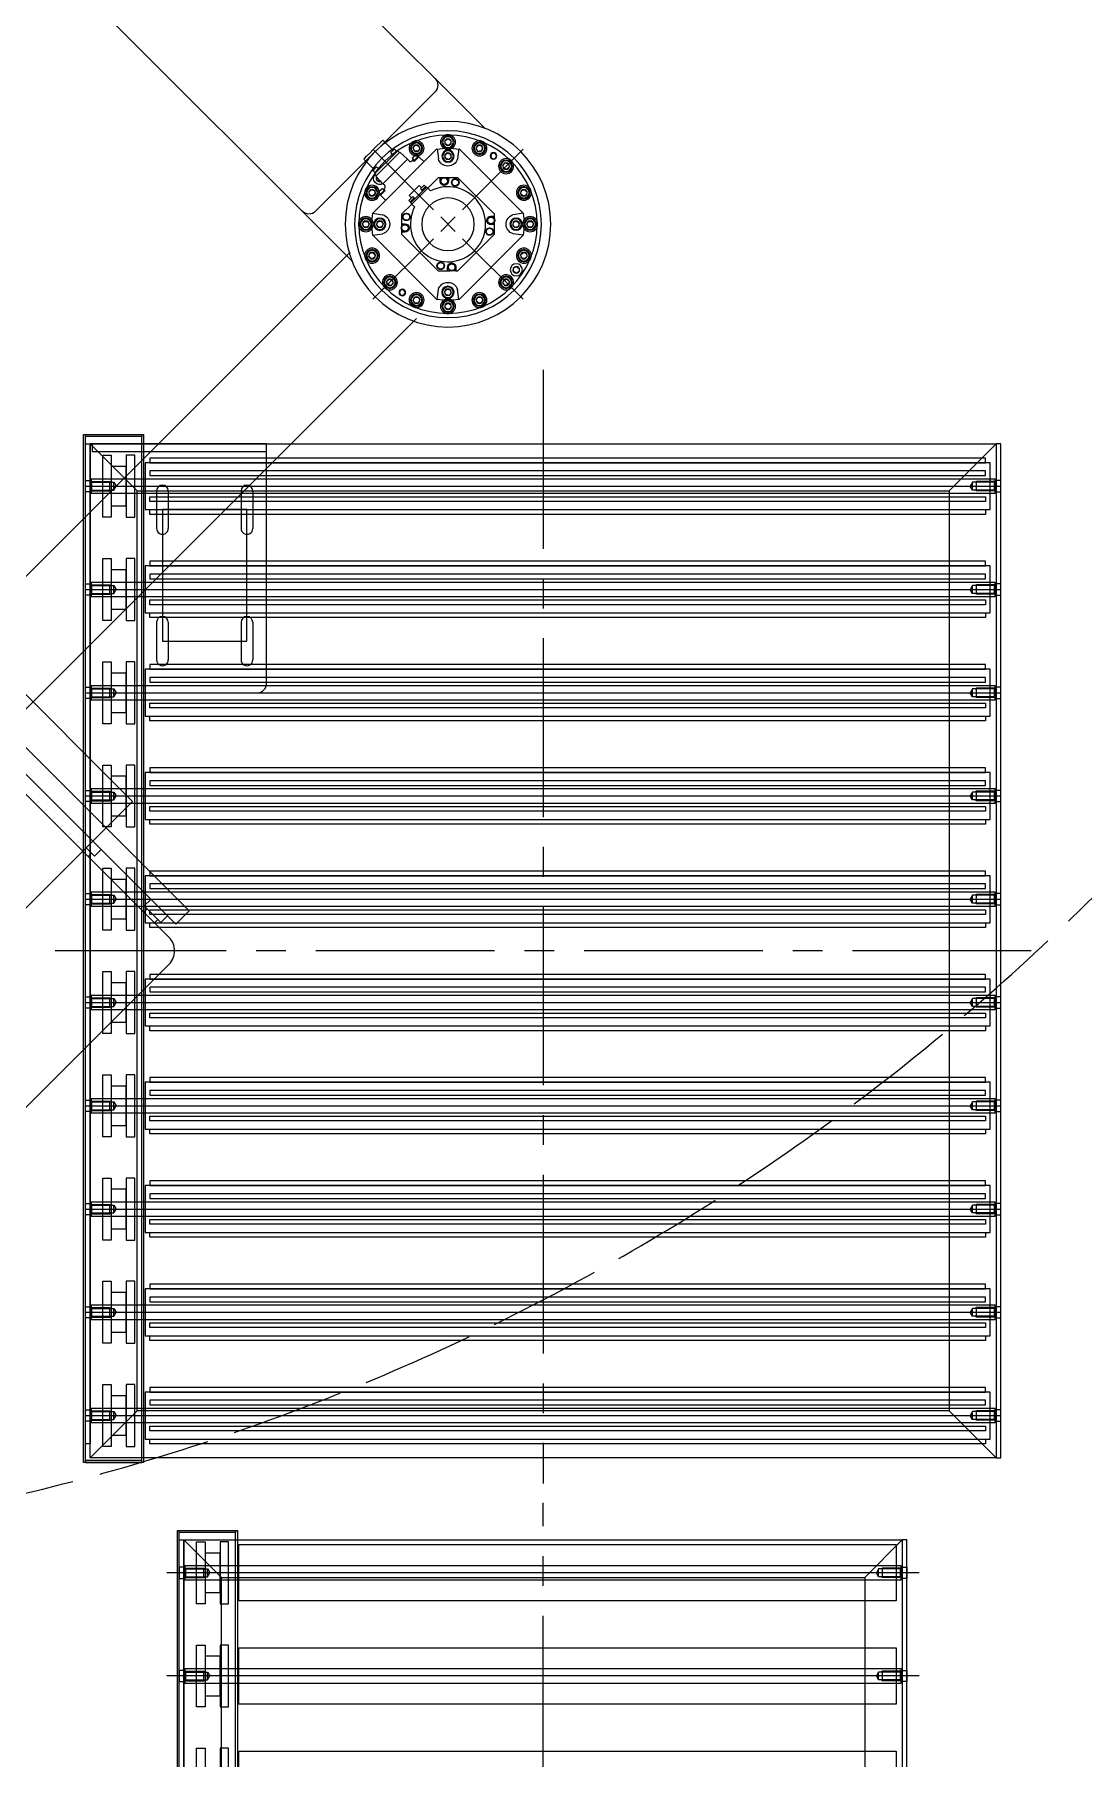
# Model space of a CAD drawing. Header units: millimetres. Extents: x 163705 to 1616509, y 81827 to 302547.
# Drawn here: x 621872 to 622989, y 150474 to 152310 of the extents above; entities that cross this region are included whole.
import ezdxf

# ---------------------------------------------------------------- set-up
doc = ezdxf.new("R2010")
doc.units = ezdxf.units.MM
doc.header["$LTSCALE"] = 10
doc.linetypes.add('ACAD_ISO02W100', pattern=[15, 12, -3])
doc.linetypes.add('CENTER2', pattern=[28.575, 19.05, -3.175, 3.175, -3.175])
for name, color, linetype, lineweight in [('1-中心线', 1, 'CENTER2', 0), ('1-文本', 4, 'Continuous', 0), ('1-虚线', 8, 'ACAD_ISO02W100', 0)]:
    doc.layers.add(name, color=color, linetype=linetype, lineweight=lineweight)

# ---------------------------------------------------------------- blocks, each defined once
blk = doc.blocks.new('A$C23C47727')
for p, q in [((74.3, 827.9), (74.3, 26.8)), ((184.3, 827.9), (184.3, 26.8)), ((39.3, 810), (79.3, 770)), ((69.3, 809), (70.1, 808.2)), ((69.3, 809), (69.3, 789)), ((78.5, 808.2), (70.1, 808.2)), ((70.1, 808.2), (70.1, 784.8)), ((79.3, 809), (78.5, 808.2)), ((78.5, 808.2), (78.5, 784.8)), ((79.3, 809), (79.3, 789)), ((179.3, 809), (180.1, 808.2)), ((179.3, 809), (179.3, 789)), ((188.5, 808.2), (180.1, 808.2)), ((180.1, 808.2), (180.1, 784.8)), ((189.3, 809), (188.5, 808.2)), ((188.5, 808.2), (188.5, 784.8)), ((189.3, 809), (189.3, 789)), ((79.3, 789), (69.3, 789)), ((69.3, 789), (70.1, 787.6)), ((78.5, 784.8), (70.1, 784.8)), ((70.1, 784.8), (74.3, 782.4)), ((78.5, 784.8), (74.3, 782.4)), ((79.3, 789), (78.5, 787.6)), ((189.3, 789), (179.3, 789)), ((179.3, 789), (180.1, 787.6)), ((188.5, 784.8), (180.1, 784.8)), ((180.1, 784.8), (184.3, 782.4)), ((188.5, 784.8), (184.3, 782.4)), ((189.3, 789), (188.5, 787.6)), ((1989.3, 100), (29.3, 100)), ((39.3, 45), (79.3, 85)), ((69.3, 66), (70.1, 67.4)), ((79.3, 66), (69.3, 66)), ((69.3, 46), (69.3, 66)), ((70.1, 70.2), (74.3, 72.6)), ((78.5, 70.2), (70.1, 70.2)), ((70.1, 46.8), (70.1, 70.2)), ((78.5, 70.2), (74.3, 72.6)), ((78.5, 46.8), (78.5, 70.2)), ((79.3, 66), (78.5, 67.4)), ((79.3, 46), (79.3, 66)), ((179.3, 66), (180.1, 67.4)), ((189.3, 66), (179.3, 66)), ((179.3, 46), (179.3, 66)), ((180.1, 70.2), (184.3, 72.6)), ((188.5, 70.2), (180.1, 70.2)), ((180.1, 46.8), (180.1, 70.2)), ((188.5, 70.2), (184.3, 72.6)), ((188.5, 46.8), (188.5, 70.2)), ((189.3, 66), (188.5, 67.4)), ((189.3, 46), (189.3, 66)), ((1989.3, 40), (29.3, 40)), ((69.3, 46), (70.1, 46.8)), ((78.5, 46.8), (70.1, 46.8)), ((79.3, 46), (78.5, 46.8)), ((179.3, 46), (180.1, 46.8)), ((188.5, 46.8), (180.1, 46.8)), ((189.3, 46), (188.5, 46.8))]:
    blk.add_line(p, q)
for points in [[(39.3, 810), (1979.3, 810), (1979.3, 815), (39.3, 815)], [(39.3, 810), (1919.3, 810), (1919.3, 45), (39.3, 45)], [(81.8, 46), (81.8, 809), (66.8, 809), (66.8, 46)], [(68.3, 815), (80.3, 815), (80.3, 810), (68.3, 810)], [(191.8, 46), (191.8, 809), (176.8, 809), (176.8, 46)], [(178.3, 815), (190.3, 815), (190.3, 810), (178.3, 810)], [(104.3, 803.5), (104.3, 103.5), (44.3, 103.5), (44.3, 803.5)], [(214.3, 803.5), (214.3, 103.5), (154.3, 103.5), (154.3, 803.5)], [(324.3, 803.5), (324.3, 103.5), (264.3, 103.5), (264.3, 803.5)], [(79.3, 770), (1939.3, 770), (1939.3, 85), (79.3, 85)], [(29.3, 102), (1989.3, 102), (1989.3, 38), (29.3, 38)], [(29.3, 100), (31.3, 100), (31.3, 40), (29.3, 40)], [(107.3, 83.5), (107.3, 92.5), (41.3, 92.5), (41.3, 83.5)], [(217.3, 83.5), (217.3, 92.5), (151.3, 92.5), (151.3, 83.5)], [(327.3, 83.5), (327.3, 92.5), (261.3, 92.5), (261.3, 83.5)], [(95.3, 67.5), (95.3, 83.5), (53.3, 83.5), (53.3, 67.5)], [(205.3, 67.5), (205.3, 83.5), (163.3, 83.5), (163.3, 67.5)], [(107.3, 67.5), (107.3, 58.5), (41.3, 58.5), (41.3, 67.5)], [(217.3, 67.5), (217.3, 58.5), (151.3, 58.5), (151.3, 67.5)], [(327.3, 67.5), (327.3, 58.5), (261.3, 58.5), (261.3, 67.5)], [(39.3, 45), (1979.3, 45), (1979.3, 40), (39.3, 40)], [(68.3, 40), (80.3, 40), (80.3, 45), (68.3, 45)], [(178.3, 40), (190.3, 40), (190.3, 45), (178.3, 45)]]:
    blk.add_lwpolyline(points, close=True)
at = {"layer": '1-中心线'}
blk.add_line((2025.1, 427.5), (0, 427.5), dxfattribs=at)
blk = doc.blocks.new('A$C0F8B0DF3')
for p, q in [((78.8, 1002.4), (128.8, 952.4)), ((118.8, 1001.4), (119.6, 1000.5)), ((118.8, 1001.4), (118.8, 981.4)), ((128, 1000.5), (119.6, 1000.5)), ((119.6, 1000.5), (119.6, 977.2)), ((123.8, 32.4), (123.8, 1007.4)), ((128.8, 1001.4), (128, 1000.5)), ((128, 1000.5), (128, 977.2)), ((128.8, 1001.4), (128.8, 981.4)), ((228.8, 1001.4), (229.6, 1000.5)), ((228.8, 1001.4), (228.8, 981.4)), ((238, 1000.5), (229.6, 1000.5)), ((229.6, 1000.5), (229.6, 977.2)), ((233.8, 32.4), (233.8, 1007.4)), ((238.8, 1001.4), (238, 1000.5)), ((238, 1000.5), (238, 977.2)), ((238.8, 1001.4), (238.8, 981.4)), ((338.8, 1001.4), (339.6, 1000.5)), ((338.8, 1001.4), (338.8, 981.4)), ((348, 1000.5), (339.6, 1000.5)), ((339.6, 1000.5), (339.6, 977.2)), ((343.8, 32.4), (343.8, 1007.4)), ((348.8, 1001.4), (348, 1000.5)), ((348, 1000.5), (348, 977.2)), ((348.8, 1001.4), (348.8, 981.4)), ((448.8, 1001.4), (449.6, 1000.5)), ((448.8, 1001.4), (448.8, 981.4)), ((458, 1000.5), (449.6, 1000.5)), ((449.6, 1000.5), (449.6, 977.2)), ((453.8, 32.4), (453.8, 1007.4)), ((458.8, 1001.4), (458, 1000.5)), ((458, 1000.5), (458, 977.2)), ((458.8, 1001.4), (458.8, 981.4)), ((558.8, 1001.4), (559.6, 1000.5)), ((558.8, 1001.4), (558.8, 981.4)), ((568, 1000.5), (559.6, 1000.5)), ((559.6, 1000.5), (559.6, 977.2)), ((563.8, 32.4), (563.8, 1007.4)), ((568.8, 1001.4), (568, 1000.5)), ((568, 1000.5), (568, 977.2)), ((568.8, 1001.4), (568.8, 981.4)), ((668.8, 1001.4), (669.6, 1000.5)), ((668.8, 1001.4), (668.8, 981.4)), ((678, 1000.5), (669.6, 1000.5)), ((669.6, 1000.5), (669.6, 977.2)), ((673.8, 32.4), (673.8, 1007.4)), ((678.8, 1001.4), (678, 1000.5)), ((678, 1000.5), (678, 977.2)), ((678.8, 1001.4), (678.8, 981.4)), ((778.8, 1001.4), (779.6, 1000.5)), ((778.8, 1001.4), (778.8, 981.4)), ((788, 1000.5), (779.6, 1000.5)), ((779.6, 1000.5), (779.6, 977.2)), ((783.8, 32.4), (783.8, 1007.4)), ((788.8, 1001.4), (788, 1000.5)), ((788, 1000.5), (788, 977.2)), ((788.8, 1001.4), (788.8, 981.4)), ((888.8, 1001.4), (889.6, 1000.5)), ((888.8, 1001.4), (888.8, 981.4)), ((898, 1000.5), (889.6, 1000.5)), ((889.6, 1000.5), (889.6, 977.2)), ((893.8, 32.4), (893.8, 1007.4)), ((898.8, 1001.4), (898, 1000.5)), ((898, 1000.5), (898, 977.2)), ((898.8, 1001.4), (898.8, 981.4)), ((998.8, 1001.4), (999.6, 1000.5)), ((998.8, 1001.4), (998.8, 981.4)), ((1008, 1000.5), (999.6, 1000.5)), ((999.6, 1000.5), (999.6, 977.2)), ((1003.8, 32.4), (1003.8, 1007.4)), ((1008.8, 1001.4), (1008, 1000.5)), ((1008, 1000.5), (1008, 977.2)), ((1008.8, 1001.4), (1008.8, 981.4)), ((1108.8, 952.4), (1158.8, 1002.4)), ((1108.8, 1001.4), (1109.6, 1000.5)), ((1108.8, 1001.4), (1108.8, 981.4)), ((1118, 1000.5), (1109.6, 1000.5)), ((1109.6, 1000.5), (1109.6, 977.2)), ((1113.8, 32.4), (1113.8, 1007.4)), ((1118.8, 1001.4), (1118, 1000.5)), ((1118, 1000.5), (1118, 977.2)), ((1118.8, 1001.4), (1118.8, 981.4)), ((128.8, 981.4), (118.8, 981.4)), ((118.8, 981.4), (119.6, 980)), ((128, 977.2), (119.6, 977.2)), ((119.6, 977.2), (123.8, 974.8)), ((128, 977.2), (123.8, 974.8)), ((128.8, 981.4), (128, 980)), ((238.8, 981.4), (228.8, 981.4)), ((228.8, 981.4), (229.6, 980)), ((238, 977.2), (229.6, 977.2)), ((229.6, 977.2), (233.8, 974.8)), ((238, 977.2), (233.8, 974.8)), ((238.8, 981.4), (238, 980)), ((348.8, 981.4), (338.8, 981.4)), ((338.8, 981.4), (339.6, 980)), ((348, 977.2), (339.6, 977.2)), ((339.6, 977.2), (343.8, 974.8)), ((348, 977.2), (343.8, 974.8)), ((348.8, 981.4), (348, 980)), ((458.8, 981.4), (448.8, 981.4)), ((448.8, 981.4), (449.6, 980)), ((458, 977.2), (449.6, 977.2)), ((449.6, 977.2), (453.8, 974.8)), ((458, 977.2), (453.8, 974.8)), ((458.8, 981.4), (458, 980)), ((568.8, 981.4), (558.8, 981.4)), ((558.8, 981.4), (559.6, 980)), ((568, 977.2), (559.6, 977.2)), ((559.6, 977.2), (563.8, 974.8)), ((568, 977.2), (563.8, 974.8)), ((568.8, 981.4), (568, 980)), ((678.8, 981.4), (668.8, 981.4)), ((668.8, 981.4), (669.6, 980)), ((678, 977.2), (669.6, 977.2)), ((669.6, 977.2), (673.8, 974.8)), ((678, 977.2), (673.8, 974.8)), ((678.8, 981.4), (678, 980)), ((788.8, 981.4), (778.8, 981.4)), ((778.8, 981.4), (779.6, 980)), ((788, 977.2), (779.6, 977.2)), ((779.6, 977.2), (783.8, 974.8)), ((788, 977.2), (783.8, 974.8)), ((788.8, 981.4), (788, 980)), ((898.8, 981.4), (888.8, 981.4)), ((888.8, 981.4), (889.6, 980)), ((898, 977.2), (889.6, 977.2)), ((889.6, 977.2), (893.8, 974.8)), ((898, 977.2), (893.8, 974.8)), ((898.8, 981.4), (898, 980)), ((1008.8, 981.4), (998.8, 981.4)), ((998.8, 981.4), (999.6, 980)), ((1008, 977.2), (999.6, 977.2)), ((999.6, 977.2), (1003.8, 974.8)), ((1008, 977.2), (1003.8, 974.8)), ((1008.8, 981.4), (1008, 980)), ((1118.8, 981.4), (1108.8, 981.4)), ((1108.8, 981.4), (1109.6, 980)), ((1118, 977.2), (1109.6, 977.2)), ((1109.6, 977.2), (1113.8, 974.8)), ((1118, 977.2), (1113.8, 974.8)), ((1118.8, 981.4), (1118, 980)), ((128.8, 210.6), (168.8, 210.6)), ((268.8, 210.6), (308.8, 210.6)), ((128.8, 198.1), (168.8, 198.1)), ((268.8, 198.1), (308.8, 198.1)), ((128.8, 120.6), (168.8, 120.6)), ((268.8, 120.6), (308.8, 120.6)), ((1163.8, 92.4), (68.8, 92.4)), ((128.8, 108.1), (168.8, 108.1)), ((268.8, 108.1), (308.8, 108.1)), ((128.8, 87.4), (78.8, 37.4)), ((1108.8, 87.4), (1158.8, 37.4)), ((118.8, 58.4), (119.6, 59.8)), ((128.8, 58.4), (118.8, 58.4)), ((118.8, 38.4), (118.8, 58.4)), ((119.6, 62.5), (123.8, 65)), ((128, 62.5), (119.6, 62.5)), ((119.6, 39.2), (119.6, 62.5)), ((128, 62.5), (123.8, 65)), ((128, 39.2), (128, 62.5)), ((128.8, 58.4), (128, 59.8)), ((128.8, 38.4), (128.8, 58.4)), ((228.8, 58.4), (229.6, 59.8)), ((238.8, 58.4), (228.8, 58.4)), ((228.8, 38.4), (228.8, 58.4)), ((229.6, 62.5), (233.8, 65)), ((238, 62.5), (229.6, 62.5)), ((229.6, 39.2), (229.6, 62.5)), ((238, 62.5), (233.8, 65)), ((238, 39.2), (238, 62.5)), ((238.8, 58.4), (238, 59.8)), ((238.8, 38.4), (238.8, 58.4)), ((338.8, 58.4), (339.6, 59.8)), ((348.8, 58.4), (338.8, 58.4)), ((338.8, 38.4), (338.8, 58.4)), ((339.6, 62.5), (343.8, 65)), ((348, 62.5), (339.6, 62.5)), ((339.6, 39.2), (339.6, 62.5)), ((348, 62.5), (343.8, 65)), ((348, 39.2), (348, 62.5)), ((348.8, 58.4), (348, 59.8)), ((348.8, 38.4), (348.8, 58.4)), ((448.8, 58.4), (449.6, 59.8)), ((458.8, 58.4), (448.8, 58.4)), ((448.8, 38.4), (448.8, 58.4)), ((449.6, 62.5), (453.8, 65)), ((458, 62.5), (449.6, 62.5)), ((449.6, 39.2), (449.6, 62.5)), ((458, 62.5), (453.8, 65)), ((458, 39.2), (458, 62.5)), ((458.8, 58.4), (458, 59.8)), ((458.8, 38.4), (458.8, 58.4)), ((558.8, 58.4), (559.6, 59.8)), ((568.8, 58.4), (558.8, 58.4)), ((558.8, 38.4), (558.8, 58.4)), ((559.6, 62.5), (563.8, 65)), ((568, 62.5), (559.6, 62.5)), ((559.6, 39.2), (559.6, 62.5)), ((568, 62.5), (563.8, 65)), ((568, 39.2), (568, 62.5)), ((568.8, 58.4), (568, 59.8)), ((568.8, 38.4), (568.8, 58.4)), ((668.8, 58.4), (669.6, 59.8)), ((678.8, 58.4), (668.8, 58.4)), ((668.8, 38.4), (668.8, 58.4)), ((669.6, 62.5), (673.8, 65)), ((678, 62.5), (669.6, 62.5)), ((669.6, 39.2), (669.6, 62.5)), ((678, 62.5), (673.8, 65)), ((678, 39.2), (678, 62.5)), ((678.8, 58.4), (678, 59.8)), ((678.8, 38.4), (678.8, 58.4)), ((778.8, 58.4), (779.6, 59.8)), ((788.8, 58.4), (778.8, 58.4)), ((778.8, 38.4), (778.8, 58.4)), ((779.6, 62.5), (783.8, 65)), ((788, 62.5), (779.6, 62.5)), ((779.6, 39.2), (779.6, 62.5)), ((788, 62.5), (783.8, 65)), ((788, 39.2), (788, 62.5)), ((788.8, 58.4), (788, 59.8)), ((788.8, 38.4), (788.8, 58.4)), ((888.8, 58.4), (889.6, 59.8)), ((898.8, 58.4), (888.8, 58.4)), ((888.8, 38.4), (888.8, 58.4)), ((889.6, 62.5), (893.8, 65)), ((898, 62.5), (889.6, 62.5)), ((889.6, 39.2), (889.6, 62.5)), ((898, 62.5), (893.8, 65)), ((898, 39.2), (898, 62.5)), ((898.8, 58.4), (898, 59.8)), ((898.8, 38.4), (898.8, 58.4)), ((998.8, 58.4), (999.6, 59.8)), ((1008.8, 58.4), (998.8, 58.4)), ((998.8, 38.4), (998.8, 58.4)), ((999.6, 62.5), (1003.8, 65)), ((1008, 62.5), (999.6, 62.5)), ((999.6, 39.2), (999.6, 62.5)), ((1008, 62.5), (1003.8, 65)), ((1008, 39.2), (1008, 62.5)), ((1008.8, 58.4), (1008, 59.8)), ((1008.8, 38.4), (1008.8, 58.4)), ((1108.8, 58.4), (1109.6, 59.8)), ((1118.8, 58.4), (1108.8, 58.4)), ((1108.8, 38.4), (1108.8, 58.4)), ((1109.6, 62.5), (1113.8, 65)), ((1118, 62.5), (1109.6, 62.5)), ((1109.6, 39.2), (1109.6, 62.5)), ((1118, 62.5), (1113.8, 65)), ((1118, 39.2), (1118, 62.5)), ((1118.8, 58.4), (1118, 59.8)), ((1118.8, 38.4), (1118.8, 58.4)), ((118.8, 38.4), (119.6, 39.2)), ((128, 39.2), (119.6, 39.2)), ((228.8, 38.4), (229.6, 39.2)), ((238, 39.2), (229.6, 39.2)), ((338.8, 38.4), (339.6, 39.2)), ((348, 39.2), (339.6, 39.2)), ((448.8, 38.4), (449.6, 39.2)), ((458, 39.2), (449.6, 39.2)), ((558.8, 38.4), (559.6, 39.2)), ((568, 39.2), (559.6, 39.2)), ((668.8, 38.4), (669.6, 39.2)), ((678, 39.2), (669.6, 39.2)), ((778.8, 38.4), (779.6, 39.2)), ((788, 39.2), (779.6, 39.2)), ((888.8, 38.4), (889.6, 39.2)), ((898, 39.2), (889.6, 39.2)), ((998.8, 38.4), (999.6, 39.2)), ((1008, 39.2), (999.6, 39.2)), ((1108.8, 38.4), (1109.6, 39.2)), ((1118, 39.2), (1109.6, 39.2)), ((1163.8, 32.4), (68.8, 32.4))]:
    blk.add_line(p, q)
for points in [[(78.8, 1002.4), (1158.8, 1002.4), (1158.8, 1007.4), (78.8, 1007.4)], [(78.8, 1002.4), (1158.8, 1002.4), (1158.8, 37.4), (78.8, 37.4)], [(148.8, 95.9), (148.8, 995.9), (98.8, 995.9), (98.8, 95.9)], [(131.3, 38.4), (131.3, 1001.4), (116.3, 1001.4), (116.3, 38.4)], [(129.8, 1002.4), (129.8, 1007.4), (117.8, 1007.4), (117.8, 1002.4)], [(258.8, 95.9), (258.8, 995.9), (208.8, 995.9), (208.8, 95.9)], [(241.3, 38.4), (241.3, 1001.4), (226.3, 1001.4), (226.3, 38.4)], [(239.8, 1002.4), (239.8, 1007.4), (227.8, 1007.4), (227.8, 1002.4)], [(368.8, 95.9), (368.8, 995.9), (318.8, 995.9), (318.8, 95.9)], [(351.3, 38.4), (351.3, 1001.4), (336.3, 1001.4), (336.3, 38.4)], [(349.8, 1002.4), (349.8, 1007.4), (337.8, 1007.4), (337.8, 1002.4)], [(478.8, 95.9), (478.8, 995.9), (428.8, 995.9), (428.8, 95.9)], [(461.3, 38.4), (461.3, 1001.4), (446.3, 1001.4), (446.3, 38.4)], [(459.8, 1002.4), (459.8, 1007.4), (447.8, 1007.4), (447.8, 1002.4)], [(588.8, 95.9), (588.8, 995.9), (538.8, 995.9), (538.8, 95.9)], [(571.3, 38.4), (571.3, 1001.4), (556.3, 1001.4), (556.3, 38.4)], [(569.8, 1002.4), (569.8, 1007.4), (557.8, 1007.4), (557.8, 1002.4)], [(698.8, 95.9), (698.8, 995.9), (648.8, 995.9), (648.8, 95.9)], [(681.3, 38.4), (681.3, 1001.4), (666.3, 1001.4), (666.3, 38.4)], [(679.8, 1002.4), (679.8, 1007.4), (667.8, 1007.4), (667.8, 1002.4)], [(808.8, 95.9), (808.8, 995.9), (758.8, 995.9), (758.8, 95.9)], [(791.3, 38.4), (791.3, 1001.4), (776.3, 1001.4), (776.3, 38.4)], [(789.8, 1002.4), (789.8, 1007.4), (777.8, 1007.4), (777.8, 1002.4)], [(918.8, 95.9), (918.8, 995.9), (868.8, 995.9), (868.8, 95.9)], [(901.3, 38.4), (901.3, 1001.4), (886.3, 1001.4), (886.3, 38.4)], [(899.8, 1002.4), (899.8, 1007.4), (887.8, 1007.4), (887.8, 1002.4)], [(1028.8, 95.9), (1028.8, 995.9), (978.8, 995.9), (978.8, 95.9)], [(1011.3, 38.4), (1011.3, 1001.4), (996.3, 1001.4), (996.3, 38.4)], [(1009.8, 1002.4), (1009.8, 1007.4), (997.8, 1007.4), (997.8, 1002.4)], [(1138.8, 95.9), (1138.8, 995.9), (1088.8, 995.9), (1088.8, 95.9)], [(1121.3, 38.4), (1121.3, 1001.4), (1106.3, 1001.4), (1106.3, 38.4)], [(1119.8, 1002.4), (1119.8, 1007.4), (1107.8, 1007.4), (1107.8, 1002.4)], [(98.8, 100.9), (98.8, 990.9), (93.8, 990.9), (93.8, 100.9)], [(112.5, 100.9), (112.5, 990.9), (107.5, 990.9), (107.5, 100.9)], [(135, 100.9), (135, 990.9), (140, 990.9), (140, 100.9)], [(148.8, 100.9), (148.8, 990.9), (153.8, 990.9), (153.8, 100.9)], [(208.8, 100.9), (208.8, 990.9), (203.8, 990.9), (203.8, 100.9)], [(222.5, 100.9), (222.5, 990.9), (217.5, 990.9), (217.5, 100.9)], [(245, 100.9), (245, 990.9), (250, 990.9), (250, 100.9)], [(258.8, 100.9), (258.8, 990.9), (263.8, 990.9), (263.8, 100.9)], [(318.8, 100.9), (318.8, 990.9), (313.8, 990.9), (313.8, 100.9)], [(332.5, 100.9), (332.5, 990.9), (327.5, 990.9), (327.5, 100.9)], [(355, 100.9), (355, 990.9), (360, 990.9), (360, 100.9)], [(368.8, 100.9), (368.8, 990.9), (373.8, 990.9), (373.8, 100.9)], [(428.8, 100.9), (428.8, 990.9), (423.8, 990.9), (423.8, 100.9)], [(442.5, 100.9), (442.5, 990.9), (437.5, 990.9), (437.5, 100.9)], [(465, 100.9), (465, 990.9), (470, 990.9), (470, 100.9)], [(478.8, 100.9), (478.8, 990.9), (483.8, 990.9), (483.8, 100.9)], [(538.8, 100.9), (538.8, 990.9), (533.8, 990.9), (533.8, 100.9)], [(552.5, 100.9), (552.5, 990.9), (547.5, 990.9), (547.5, 100.9)], [(575, 100.9), (575, 990.9), (580, 990.9), (580, 100.9)], [(588.8, 100.9), (588.8, 990.9), (593.8, 990.9), (593.8, 100.9)], [(648.8, 100.9), (648.8, 990.9), (643.8, 990.9), (643.8, 100.9)], [(662.5, 100.9), (662.5, 990.9), (657.5, 990.9), (657.5, 100.9)], [(685, 100.9), (685, 990.9), (690, 990.9), (690, 100.9)], [(698.8, 100.9), (698.8, 990.9), (703.8, 990.9), (703.8, 100.9)], [(758.8, 100.9), (758.8, 990.9), (753.8, 990.9), (753.8, 100.9)], [(772.5, 100.9), (772.5, 990.9), (767.5, 990.9), (767.5, 100.9)], [(795, 100.9), (795, 990.9), (800, 990.9), (800, 100.9)], [(808.8, 100.9), (808.8, 990.9), (813.8, 990.9), (813.8, 100.9)], [(868.8, 100.9), (868.8, 990.9), (863.8, 990.9), (863.8, 100.9)], [(882.5, 100.9), (882.5, 990.9), (877.5, 990.9), (877.5, 100.9)], [(905, 100.9), (905, 990.9), (910, 990.9), (910, 100.9)], [(918.8, 100.9), (918.8, 990.9), (923.8, 990.9), (923.8, 100.9)], [(978.8, 100.9), (978.8, 990.9), (973.8, 990.9), (973.8, 100.9)], [(992.5, 100.9), (992.5, 990.9), (987.5, 990.9), (987.5, 100.9)], [(1015, 100.9), (1015, 990.9), (1020, 990.9), (1020, 100.9)], [(1028.8, 100.9), (1028.8, 990.9), (1033.8, 990.9), (1033.8, 100.9)], [(1088.8, 100.9), (1088.8, 990.9), (1083.8, 990.9), (1083.8, 100.9)], [(1102.5, 100.9), (1102.5, 990.9), (1097.5, 990.9), (1097.5, 100.9)], [(1125, 100.9), (1125, 990.9), (1130, 990.9), (1130, 100.9)], [(1138.8, 100.9), (1138.8, 990.9), (1143.8, 990.9), (1143.8, 100.9)], [(128.8, 952.4), (1108.8, 952.4), (1108.8, 87.4), (128.8, 87.4)], [(78.8, 39.4), (86.8, 39.4), (86.8, 225.4), (78.8, 225.4)], [(148.8, 114.4), (288.8, 114.4), (288.8, 204.4), (148.8, 204.4)], [(68.8, 94.4), (1163.8, 94.4), (1163.8, 30.4), (68.8, 30.4)], [(68.8, 92.4), (70.8, 92.4), (70.8, 32.4), (68.8, 32.4)], [(1163.8, 92.4), (1161.8, 92.4), (1161.8, 32.4), (1163.8, 32.4)], [(156.8, 75.9), (156.8, 84.9), (90.8, 84.9), (90.8, 75.9)], [(144.8, 59.9), (144.8, 75.9), (102.8, 75.9), (102.8, 59.9)], [(266.8, 75.9), (266.8, 84.9), (200.8, 84.9), (200.8, 75.9)], [(254.8, 59.9), (254.8, 75.9), (212.8, 75.9), (212.8, 59.9)], [(376.8, 75.9), (376.8, 84.9), (310.8, 84.9), (310.8, 75.9)], [(364.8, 59.9), (364.8, 75.9), (322.8, 75.9), (322.8, 59.9)], [(486.8, 75.9), (486.8, 84.9), (420.8, 84.9), (420.8, 75.9)], [(474.8, 59.9), (474.8, 75.9), (432.8, 75.9), (432.8, 59.9)], [(596.8, 75.9), (596.8, 84.9), (530.8, 84.9), (530.8, 75.9)], [(584.8, 59.9), (584.8, 75.9), (542.8, 75.9), (542.8, 59.9)], [(706.8, 75.9), (706.8, 84.9), (640.8, 84.9), (640.8, 75.9)], [(694.8, 59.9), (694.8, 75.9), (652.8, 75.9), (652.8, 59.9)], [(816.8, 75.9), (816.8, 84.9), (750.8, 84.9), (750.8, 75.9)], [(804.8, 59.9), (804.8, 75.9), (762.8, 75.9), (762.8, 59.9)], [(926.8, 75.9), (926.8, 84.9), (860.8, 84.9), (860.8, 75.9)], [(914.8, 59.9), (914.8, 75.9), (872.8, 75.9), (872.8, 59.9)], [(1036.8, 75.9), (1036.8, 84.9), (970.8, 84.9), (970.8, 75.9)], [(1024.8, 59.9), (1024.8, 75.9), (982.8, 75.9), (982.8, 59.9)], [(1146.8, 75.9), (1146.8, 84.9), (1080.8, 84.9), (1080.8, 75.9)], [(1134.8, 59.9), (1134.8, 75.9), (1092.8, 75.9), (1092.8, 59.9)], [(156.8, 59.9), (156.8, 50.9), (90.8, 50.9), (90.8, 59.9)], [(266.8, 59.9), (266.8, 50.9), (200.8, 50.9), (200.8, 59.9)], [(376.8, 59.9), (376.8, 50.9), (310.8, 50.9), (310.8, 59.9)], [(486.8, 59.9), (486.8, 50.9), (420.8, 50.9), (420.8, 59.9)], [(596.8, 59.9), (596.8, 50.9), (530.8, 50.9), (530.8, 59.9)], [(706.8, 59.9), (706.8, 50.9), (640.8, 50.9), (640.8, 59.9)], [(816.8, 59.9), (816.8, 50.9), (750.8, 50.9), (750.8, 59.9)], [(926.8, 59.9), (926.8, 50.9), (860.8, 50.9), (860.8, 59.9)], [(1036.8, 59.9), (1036.8, 50.9), (970.8, 50.9), (970.8, 59.9)], [(1146.8, 59.9), (1146.8, 50.9), (1080.8, 50.9), (1080.8, 59.9)], [(78.8, 37.4), (1143.8, 37.4), (1143.8, 32.4), (78.8, 32.4)], [(129.8, 37.4), (129.8, 32.4), (117.8, 32.4), (117.8, 37.4)], [(239.8, 37.4), (239.8, 32.4), (227.8, 32.4), (227.8, 37.4)], [(349.8, 37.4), (349.8, 32.4), (337.8, 32.4), (337.8, 37.4)], [(459.8, 37.4), (459.8, 32.4), (447.8, 32.4), (447.8, 37.4)], [(569.8, 37.4), (569.8, 32.4), (557.8, 32.4), (557.8, 37.4)], [(679.8, 37.4), (679.8, 32.4), (667.8, 32.4), (667.8, 37.4)], [(789.8, 37.4), (789.8, 32.4), (777.8, 32.4), (777.8, 37.4)], [(899.8, 37.4), (899.8, 32.4), (887.8, 32.4), (887.8, 37.4)], [(1009.8, 37.4), (1009.8, 32.4), (997.8, 32.4), (997.8, 37.4)], [(1119.8, 37.4), (1119.8, 32.4), (1107.8, 32.4), (1107.8, 37.4)]]:
    blk.add_lwpolyline(points, close=True)
blk.add_lwpolyline([(78.8, 37.4), (343.8, 37.4), (343.8, 215.4, 0.414214), (333.8, 225.4), (78.8, 225.4)], format="xyb", close=True)
for centre, start, end in [((128.8, 204.4), 90, 270), ((168.8, 204.4), 270, 90), ((268.8, 204.4), 90, 270), ((308.8, 204.4), 270, 90), ((128.8, 114.4), 90, 270), ((168.8, 114.4), 270, 90), ((268.8, 114.4), 90, 270), ((308.8, 114.4), 270, 90)]:
    blk.add_arc(centre, 6.25, start, end)
at = {"layer": '1-中心线'}
for p, q in [((618.8, 1039.7), (618.8, 0)), ((0, 519.9), (1186.3, 519.9))]:
    blk.add_line(p, q, dxfattribs=at)
blk = doc.blocks.new('A$Cec025d34')
for radius in [6.5, 5.7]:
    blk.add_circle((-0.3, 0.3), radius)
at = {"layer": '1-文本', "lineweight": -2}
blk.add_lwpolyline([(-2, 3.3), (-3.8, 0.3), (-2, -2.8), (1.5, -2.8), (3.2, 0.3), (1.5, 3.3)], close=True, dxfattribs=at)
blk.add_circle((-0.3, 0.3), 3.5, dxfattribs=at)
blk = doc.blocks.new('*X47')
at = {"layer": '1-文本', "lineweight": -2}
for p, q in [((4.3, 12.1), (10.8, 3.5)), ((-12.1, -4.3), (-3.5, -10.8))]:
    blk.add_line(p, q, dxfattribs=at)
blk.add_arc((1.5, -1.5), 10.6, 241.4311, 28.5689, dxfattribs=at)
blk = doc.blocks.new('*X46')
at = {"layer": '1-文本', "lineweight": -2}
blk.add_blockref('*X47', (2294.5, -28434), dxfattribs=at)
for p, rotation in [((2400.1, -28434), 270), ((2294.5, -28539.6), 90), ((2400.1, -28539.6), 180)]:
    blk.add_blockref('*X47', p, dxfattribs=dict(at, rotation=rotation))
blk = doc.blocks.new('A$C9d1c03df')
for points in [[(-1278.9, 65.5, 1.056685), (-1285.6, 71.5), (-1287.9, 69.2), (-1289.4, 70.7), (-1289.4, 125.7), (-1282.2, 132.9), (-1279.6, 130.3, 0.999772), (-1273.2, 136.6, 0.030533), (-1273.6, 137), (-1275.9, 139.2), (-1274.4, 140.7), (-1219.4, 140.7), (-1212.2, 133.6), (-1214.8, 131, 1.053694), (-1208.1, 125), (-1205.9, 127.2), (-1204.4, 125.7), (-1204.4, 110.2)], [(-1208.7, 86.2, -6.51338), (-1208.7, 110.2), (-1204.4, 110.2), (-1204.4, 86.2), (-1208.7, 86.2)], [(-1181.8, 69.2), (-1174.1, 69.2), (-1174.1, 76.5), (-1172, 76.5), (-1172, 77.7, -0.40394), (-1170.1, 79.7), (-1167.4, 79.8), (-1167.4, 116.6), (-1170.1, 116.7, -0.40394), (-1172, 118.7), (-1172, 120), (-1174.1, 120), (-1174.1, 127.2), (-1181.8, 127.2), (-1181.9, 127.2)], [(-1204.4, 86.2), (-1204.4, 70.7), (-1211.5, 63.6), (-1214.1, 66.2, 0.999772), (-1220.5, 59.8, 0.031105), (-1220.1, 59.5), (-1217.8, 57.2), (-1219.4, 55.7), (-1274.4, 55.7), (-1281.5, 62.9), (-1278.9, 65.5)]]:
    blk.add_lwpolyline(points, format="xyb")
for points in [[(-1289.4, 125.7), (-1289.4, 125.7), (-1275.9, 139.2)], [(-1282.2, 132.9), (-1280.1, 134.9)], [(-1219.4, 140.7), (-1219.3, 140.7), (-1210.1, 131.5)], [(-1212.2, 133.6), (-1210.1, 131.5)], [(-1207.9, 129.3), (-1205.9, 127.2)], [(-1207.9, 129.3), (-1204.4, 125.7), (-1204.4, 125.7)], [(-1174.1, 127.2), (-1172, 127.2), (-1172, 126.5)], [(-1174.1, 120.8), (-1173.4, 120.8), (-1173.4, 122.2), (-1173.4, 125.2), (-1173.4, 126.7), (-1174.1, 126.7)], [(-1173.4, 121), (-1170.3, 121), (-1170.3, 122.3), (-1170.3, 125.1), (-1170.3, 126.5), (-1173.4, 126.5)], [(-1172, 120), (-1172, 120.2), (-1172, 121)], [(-1167.4, 116.6), (-1156.4, 116.2), (-1156.4, 80.2), (-1167.4, 79.8)], [(-1156.4, 115.7), (-1153.6, 115.7), (-1153.6, 80.8), (-1156.4, 80.8)], [(-1152.9, 109), (-1149.9, 109), (-1149.9, 110.3), (-1149.9, 113.1), (-1149.9, 114.5), (-1152.9, 114.5)], [(-1149.9, 83.9), (-1134.4, 83.9), (-1134.4, 85), (-1134.4, 88.1), (-1134.4, 92.8), (-1134.4, 98.2), (-1134.4, 103.7), (-1134.4, 108.3), (-1134.4, 111.4), (-1134.4, 112.5), (-1149.9, 112.5)], [(-1204.4, 109.9), (-1202.7, 109.9), (-1202.7, 86.5), (-1204.4, 86.5)], [(-1202.7, 109.8), (-1202.2, 109.8), (-1202.2, 108.4), (-1202.2, 105.4), (-1202.2, 103.8), (-1202.7, 103.8)], [(-1202.7, 92.6), (-1202.2, 92.6), (-1202.2, 91.1), (-1202.2, 88.1), (-1202.2, 86.6), (-1202.7, 86.6)], [(-1202.2, 109.8), (-1201.5, 109.8), (-1201.5, 108.3), (-1201.5, 105.4), (-1201.5, 103.9), (-1202.2, 103.9)], [(-1202.2, 92.5), (-1201.5, 92.5), (-1201.5, 91.1), (-1201.5, 88.1), (-1201.5, 86.6), (-1202.2, 86.6)], [(-1201.5, 109.7), (-1199.5, 109.7), (-1199.5, 108.3), (-1199.5, 105.5), (-1199.5, 104), (-1201.5, 104)], [(-1201.5, 92.4), (-1199.5, 92.4), (-1199.5, 91), (-1199.5, 88.2), (-1199.5, 86.8), (-1201.5, 86.8)], [(-1199.5, 105.9), (-1196, 105.9), (-1196, 104.8), (-1196, 102), (-1196, 98.2), (-1196, 94.4), (-1196, 91.6), (-1196, 90.6), (-1199.5, 90.6)], [(-1174.1, 69.8), (-1173.4, 69.8), (-1173.4, 71.2), (-1173.4, 74.2), (-1173.4, 75.7), (-1174.1, 75.7)], [(-1173.4, 70), (-1170.3, 70), (-1170.3, 71.3), (-1170.3, 74.1), (-1170.3, 75.5), (-1173.4, 75.5)], [(-1172, 75.5), (-1172, 76.2), (-1172, 76.5)], [(-1153.6, 81.8), (-1152.9, 81.8), (-1152.9, 83.3), (-1152.9, 86.2), (-1152.9, 87.7), (-1153.6, 87.7)], [(-1152.9, 82), (-1149.9, 82), (-1149.9, 83.4), (-1149.9, 86.1), (-1149.9, 87.5), (-1152.9, 87.5)], [(-1285.8, 67.2), (-1289.4, 70.7), (-1289.4, 70.7)], [(-1285.8, 67.2), (-1287.9, 69.2)], [(-1281.5, 62.9), (-1283.6, 64.9)], [(-1274.4, 55.7), (-1274.4, 55.7), (-1283.6, 64.9)], [(-1215.8, 59.3), (-1219.3, 55.7), (-1219.4, 55.7)], [(-1215.8, 59.3), (-1217.8, 57.2)], [(-1204.4, 70.7), (-1204.4, 70.7), (-1213.6, 61.5)], [(-1211.5, 63.6), (-1213.6, 61.5)], [(-1172, 70), (-1172, 69.2), (-1174.1, 69.2)]]:
    blk.add_lwpolyline(points)
for points in [[(-1276.4, 129.5, 0.999954), (-1276.4, 137.5, 0.999954)], [(-1276.4, 137.3, 0.999829), (-1276.4, 129.7, 0.999829)], [(-1276.4, 137, 1.000172), (-1276.4, 130, 1.000172)], [(-1221, 131.1, 1.00033), (-1221, 139.1, 1.00033)], [(-1221, 131.3, 0.999829), (-1221, 138.9, 0.999829)], [(-1221, 138.6, 0.999742), (-1221, 131.6, 0.999742)], [(-1211.6, 131.8, 0.999542), (-1211.6, 123.8, 1.000236)], [(-1211.6, 131.6, 0.999631), (-1211.6, 124, 1.000361)], [(-1211.6, 131.3, 0.999527), (-1211.6, 124.3, 1.00032)], [(-1283.7, 128, 0.999672), (-1283.7, 120, 0.999672)], [(-1283.7, 120.2, 1.000225), (-1283.7, 127.8, 1.000225)], [(-1283.7, 120.5, 1.000172), (-1283.7, 127.5, 1.000172)], [(-1210, 76.4, 0.999672), (-1210, 68.4, 0.999672)], [(-1210, 76.2, 1.000225), (-1210, 68.6, 1.000225)], [(-1210, 75.9, 1.000172), (-1210, 68.9, 1.000172)], [(-1282.1, 72.7, 0.999672), (-1282.1, 64.6, 0.999672)], [(-1282.1, 64.9, 1.000225), (-1282.1, 72.4, 1.000225)], [(-1282.1, 65.2, 1.000172), (-1282.1, 72.2, 1.000172)], [(-1272.7, 65.4, 1.00033), (-1272.7, 57.4, 1.00033)], [(-1272.7, 57.6, 0.999829), (-1272.7, 65.2, 0.999829)], [(-1272.7, 64.9, 0.999742), (-1272.7, 57.9, 0.999742)], [(-1217.3, 67, 0.999672), (-1217.3, 59, 1.000236)], [(-1217.3, 66.8, 1.000225), (-1217.3, 59.2, 1.000225)], [(-1217.3, 59.5, 1.000172), (-1217.3, 66.5, 1.000172)]]:
    blk.add_lwpolyline(points, format="xyb", close=True)
for centre, radius in [((-1280.3, 179.1), 8), ((-1280.3, 179.1), 6.5), ((-1280.3, 179.1), 5.7), ((-1246.9, 185.7), 8), ((-1246.9, 185.7), 6.5), ((-1246.9, 185.7), 5.7), ((-1213.4, 179.1), 8), ((-1213.4, 179.1), 6.5), ((-1213.4, 179.1), 5.7), ((-1308.7, 160.1), 8), ((-1308.7, 160.1), 6.5), ((-1308.7, 160.1), 5.7), ((-1185, 160.1), 8), ((-1185, 160.1), 6.5), ((-1185, 160.1), 5.7), ((-1327.7, 131.7), 8), ((-1327.7, 131.7), 6.5), ((-1327.7, 131.7), 5.7), ((-1166, 131.7), 8), ((-1166, 131.7), 6.5), ((-1166, 131.7), 5.7), ((-1332.7, 115.3), 6.5), ((-1334.4, 98.2), 8), ((-1334.4, 98.2), 6.5), ((-1334.4, 98.2), 5.7), ((-1327.7, 64.7), 8), ((-1327.7, 64.7), 6.5), ((-1327.7, 64.7), 5.7), ((-1166, 64.7), 8), ((-1166, 64.7), 6.5), ((-1166, 64.7), 5.7), ((-1308.7, 36.4), 8), ((-1308.7, 36.4), 6.5), ((-1308.7, 36.4), 5.7), ((-1185, 36.4), 8), ((-1185, 36.4), 6.5), ((-1185, 36.4), 5.7), ((-1280.3, 17.4), 8), ((-1280.3, 17.4), 6.5), ((-1280.3, 17.4), 5.7), ((-1246.9, 10.7), 8), ((-1213.4, 17.4), 8), ((-1213.4, 17.4), 6.5), ((-1213.4, 17.4), 5.7), ((-1246.9, 10.7), 6.5), ((-1246.9, 10.7), 5.7)]:
    blk.add_circle(centre, radius)
for centre, radius, start, end in [((-1165.9, 118.2), 6.61, 155.156, 158.5812), ((-1161, 81.2), 6.5, 191.684, 356.557)]:
    blk.add_arc(centre, radius, start, end)
blk.add_open_spline([(-1153.6, 81.7), (-1153.6, 81.7), (-1153.6, 81.7), (-1153.6, 81.8)], degree=3)
at = {"layer": '1-文本', "lineweight": -2}
for p, q in [((-1246.9, 120.1), (-1246.9, 211.2)), ((3.1, 198.2), (-1202.2, 198.2)), ((-1137.4, 8.2), (-1137.4, 188.2)), ((3.1, 198.2), (3.1, -1.8)), ((-1359.9, 98.2), (-1268.8, 98.2)), ((-1257.8, 98.2), (-1235.9, 98.2)), ((-1246.9, 87.3), (-1246.9, 109.2)), ((-1225, 98.2), (-1133.9, 98.2)), ((-1246.9, -14.8), (-1246.9, 76.3)), ((3.1, -1.8), (-1202.2, -1.8))]:
    blk.add_line(p, q, dxfattribs=at)
for points in [[(-1243.8, 187.5), (-1246.9, 189.2), (-1249.9, 187.5), (-1249.9, 184), (-1246.9, 182.2), (-1243.8, 184)], [(-1278.2, 181.8), (-1281.7, 182.3), (-1283.8, 179.5), (-1282.5, 176.3), (-1279, 175.8), (-1276.9, 178.6)], [(-1209.9, 179.5), (-1212, 182.3), (-1215.5, 181.8), (-1216.8, 178.6), (-1214.7, 175.8), (-1211.2, 176.3)], [(-1307.8, 163.5), (-1311.2, 162.6), (-1312.1, 159.2), (-1309.6, 156.7), (-1306.2, 157.6), (-1305.3, 161)], [(-1181.6, 159.2), (-1182.5, 162.6), (-1185.9, 163.5), (-1188.4, 161), (-1187.5, 157.6), (-1184.1, 156.7)], [(-1328.1, 135.2), (-1330.9, 133), (-1330.5, 129.6), (-1327.2, 128.2), (-1324.5, 130.4), (-1324.9, 133.8)], [(-1163.2, 129.6), (-1162.8, 133), (-1165.6, 135.2), (-1168.8, 133.8), (-1169.2, 130.4), (-1166.5, 128.2)], [(-1333.8, 118.6), (-1336.1, 116), (-1335, 112.7), (-1331.5, 112), (-1329.2, 114.6), (-1330.4, 117.9)], [(-1336.1, 101.3), (-1337.9, 98.2), (-1336.1, 95.2), (-1332.6, 95.2), (-1330.9, 98.2), (-1332.6, 101.3)], [(-1330.5, 66.9), (-1330.9, 63.4), (-1328.1, 61.3), (-1324.9, 62.6), (-1324.5, 66.1), (-1327.2, 68.2)], [(-1165.6, 61.3), (-1162.8, 63.4), (-1163.2, 66.9), (-1166.5, 68.2), (-1169.2, 66.1), (-1168.8, 62.6)], [(-1312.1, 37.3), (-1311.2, 33.9), (-1307.8, 33), (-1305.3, 35.4), (-1306.2, 38.8), (-1309.6, 39.7)], [(-1185.9, 33), (-1182.5, 33.9), (-1181.6, 37.3), (-1184.1, 39.7), (-1187.5, 38.8), (-1188.4, 35.4)], [(-1283.8, 16.9), (-1281.7, 14.1), (-1278.2, 14.6), (-1276.9, 17.8), (-1279, 20.6), (-1282.5, 20.2)], [(-1215.5, 14.6), (-1212, 14.1), (-1209.9, 16.9), (-1211.2, 20.2), (-1214.7, 20.6), (-1216.8, 17.8)], [(-1249.9, 9), (-1246.9, 7.2), (-1243.8, 9), (-1243.8, 12.5), (-1246.9, 14.2), (-1249.9, 12.5)]]:
    blk.add_lwpolyline(points, close=True, dxfattribs=at)
for points in [[(-1295.2, 163.2), (-1198.5, 163.2)], [(-1311.9, 49.9), (-1311.9, 146.6)], [(-1181.9, 146.6), (-1181.9, 49.9)], [(-1163.8, 80), (-1163.3, 78.5), (-1159.9, 77.8), (-1157.9, 80.2)], [(-1198.5, 33.2), (-1295.2, 33.2)]]:
    blk.add_lwpolyline(points, dxfattribs=at)
for centre, radius in [((-1246.9, 98.2), 109.5), ((-1246.9, 98.2), 99.5), ((-1246.9, 98.2), 95), ((-1246.9, 185.7), 3.5), ((-1229.8, 184), 3.5), ((-1229.8, 184), 3), ((-1280.3, 179.1), 3.5), ((-1213.4, 179.1), 3.5), ((-1308.7, 160.1), 3.5), ((-1185, 160.1), 3.5), ((-1327.7, 131.7), 3.5), ((-1166, 131.7), 3.5), ((-1332.7, 115.3), 3.5), ((-1246.9, 98.2), 28), ((-1334.4, 98.2), 3.5), ((-1327.7, 64.7), 3.5), ((-1166, 64.7), 3.5), ((-1308.7, 36.4), 3.5), ((-1185, 36.4), 3.5), ((-1280.3, 17.4), 3.5), ((-1213.4, 17.4), 3.5), ((-1263.9, 12.4), 3.5), ((-1263.9, 12.4), 3), ((-1246.9, 10.7), 3.5)]:
    blk.add_circle(centre, radius, dxfattribs=at)
for centre, radius, start, end in [((-1127.4, 188.2), 10, 90, 180), ((-1246.9, 98.2), 81, 126.6335, 143.3665), ((-1246.9, 98.2), 81, 36.6335, 53.3665), ((-1161, 81.2), 3.5, 200.2007, 343.8036), ((-1246.9, 98.2), 81, 216.6335, 233.3665), ((-1246.9, 98.2), 81, 306.6335, 323.3665), ((-1127.4, 8.2), 10, 180, 270)]:
    blk.add_arc(centre, radius, start, end, dxfattribs=at)
for name, p in [('*X46', (-3594.1, 28585)), ('A$Cec025d34', (-1297.8, 149.2))]:
    blk.add_blockref(name, p, dxfattribs=at)
for p, rotation in [((-1195.9, 149.2), 270), ((-1297.8, 47.2), 90), ((-1195.9, 47.2), 180)]:
    blk.add_blockref('A$Cec025d34', p, dxfattribs=dict(at, rotation=rotation))
blk = doc.blocks.new('A$C2352ff67')
at = {"layer": '1-文本', "lineweight": -2}
for p, q in [((443.7, 983.8), (1034.2, 1574.3)), ((514.4, 913.1), (1104.9, 1503.6)), ((397.7, 1309), (390.7, 1302)), ((393.9, 1298.8), (390.3, 1295.3)), ((390.7, 1302), (408.4, 1284.3)), ((405.2, 1287.5), (401.6, 1283.9)), ((408.4, 1284.3), (415.4, 1291.4)), ((468.5, 1238.3), (461.4, 1231.3)), ((461.4, 1231.3), (470.2, 1222.4)), ((464.6, 1228.1), (461, 1224.5))]:
    blk.add_line(p, q, dxfattribs=at)
for points in [[(848.5, 858.3), (862.7, 872.4), (403.1, 1332), (388.9, 1317.9)], [(342.9, 529.5), (60.1, 812.3), (519.7, 1271.9), (802.6, 989.1)]]:
    blk.add_lwpolyline(points, close=True, dxfattribs=at)
blk.add_lwpolyline([(21.2, 985.5), (346.5, 1310.8, -0.414214), (374.8, 1310.8), (841.5, 844.1, -0.414214), (841.5, 815.8), (516.2, 490.6, -0.414214), (487.9, 490.6), (21.2, 957.3, -0.414214)], format="xyb", close=True, dxfattribs=at)
at = {"layer": '1-文本', "lineweight": -2, "rotation": 315}
blk.add_blockref('A$C9d1c03df', (1946.8, 656.7), dxfattribs=at)
blk = doc.blocks.new('A$C285bc443')
at = {"layer": '1-虚线'}
blk.add_lwpolyline([(2418.3, 1273.9), (721.3, -423.2), (2418.3, -2120.2, -2.414214)], format="xyb", close=True, dxfattribs=at)
at = {"xscale": -1, "rotation": 180}
blk.add_blockref('A$C2352ff67', (-1395.9, 176.8), dxfattribs=at)

msp = doc.modelspace()

# ---------------------------------------------------------------- block references
for name, p, rotation in [('A$C285bc443', (620881.44, 152369.206), 90), ('A$C0F8B0DF3', (621893.923, 151952.624), 270), ('A$C23C47727', (621986.282, 150745.715), 270)]:
    msp.add_blockref(name, p, dxfattribs=dict(rotation=rotation))

doc.saveas('drawing.dxf')
